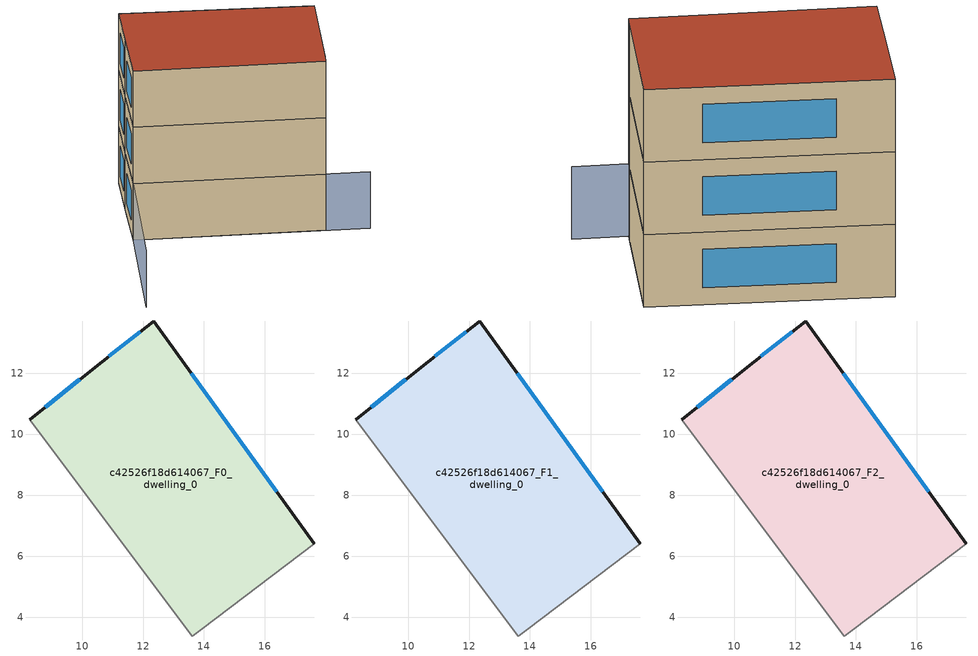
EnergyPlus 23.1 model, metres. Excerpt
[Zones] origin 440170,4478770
c42526f18d614067_F0_dwelling_0
 floor ground (EU_floor_Construction): 12.36,13.72 17.61,6.41 13.95,3.62 13.62,3.38 8.29,10.48 10.43,12.21 z0
 wall outside (EU_wall_Construction): 17.61,6.41 12.36,13.72 10.43,12.21 8.29,10.48 z0:3
 wall adiabatic (EU_wall_Construction): 8.29,10.48 13.62,3.38 13.95,3.62 17.61,6.41 z0:3
 window (EU_Window_Construction): 9.93,11.8 8.79,10.89 / 11.9,13.37 10.88,12.56 / 16.38,8.12 13.59,12.01 z0.7:2.3
c42526f18d614067_F1_dwelling_0
 floor to c42526f18d614067_F0_dwelling_0 (EU_floor_Construction): 12.36,13.72 17.61,6.41 13.95,3.62 13.62,3.38 8.29,10.48 10.43,12.21 z3
 wall outside (EU_wall_Construction): 17.61,6.41 12.36,13.72 10.43,12.21 8.29,10.48 z3:6
 wall adiabatic (EU_wall_Construction): 8.29,10.48 13.62,3.38 13.95,3.62 17.61,6.41 z3:6
 window (EU_Window_Construction): 9.93,11.8 8.79,10.89 / 11.9,13.37 10.88,12.56 / 16.38,8.12 13.59,12.01 z3.7:5.3
c42526f18d614067_F2_dwelling_0
 floor to c42526f18d614067_F1_dwelling_0 (EU_floor_Construction): 12.36,13.72 17.61,6.41 13.95,3.62 13.62,3.38 8.29,10.48 10.43,12.21 z6
 wall outside (EU_wall_Construction): 17.61,6.41 12.36,13.72 10.43,12.21 8.29,10.48 z6:9
 wall adiabatic (EU_wall_Construction): 8.29,10.48 13.62,3.38 13.95,3.62 17.61,6.41 z6:9
 window (EU_Window_Construction): 9.93,11.8 8.79,10.89 / 11.9,13.37 10.88,12.56 / 16.38,8.12 13.59,12.01 z6.7:8.3
 roof outside (EU_roof_Construction): 17.61,6.41 12.36,13.72 10.43,12.21 8.29,10.48 13.62,3.38 13.95,3.62 z9
shading: 3.45,6.84 8.29,10.48 / 8.29,10.48 14.87,1.75 z0:3
[Building]
EU S2 Campaign: North Axis=0; Terrain=City; Solar Distribution=FullExterior
[Site:Location]
Madrid: Latitude=40.5; Longitude=-3.5; Time Zone=1; Elevation=609
[SizingPeriod:WeatherFileDays]
AnnualSizingPeriod: Begin Month=1; Begin Day of Month=1; End Month=12; End Day of Month=31; Day of Week for Start Day=Monday; Use Weather File Daylight Saving Period=No; Use Weather File Rain and Snow Indicators=No
[MATERIAL]
EU_InternalMass_Material: Roughness=MediumRough; Thickness=0.1; Conductivity=1; Density=1800; Specific Heat=900; Thermal Absorptance=0.9; Solar Absorptance=0.7; Visible Absorptance=0.7
[MATERIAL:NOMASS] Roughness=MediumRough; Thermal Absorptance=0.9; Solar Absorptance=0.7; Visible Absorptance=0.7
Name | Thermal Resistance
EU_wall_NoMass | 0.419739
EU_roof_NoMass | 0.352165
EU_floor_NoMass | 0.608284
[WINDOWMATERIAL:SIMPLEGLAZINGSYSTEM]
EU_Window_SimpleGlazing: UFactor=4.8352; Solar Heat Gain Coefficient=0.85; Visible Transmittance=0.85
[CONSTRUCTION]
EU_wall_Construction: EU_wall_NoMass
EU_roof_Construction: EU_roof_NoMass
EU_floor_Construction: EU_floor_NoMass
EU_Window_Construction: EU_Window_SimpleGlazing
EU_InternalMass_Construction: EU_InternalMass_Material
[ZONE] Type=1; Multiplier=1; Ceiling Height=autocalculate; Floor Area=autocalculate; Part of Total Floor Area=Yes
Name | Volume
c42526f18d614067_F0_dwelling_0 | 137.162
c42526f18d614067_F1_dwelling_0; c42526f18d614067_F2_dwelling_0 | 137.161
[INTERNALMASS] Construction=EU_InternalMass_Construction; Surface Area=45.7205
Name | Zone or ZoneList
c42526f18d614067_F0_dwelling_0_EU_InternalMass | c42526f18d614067_F0_dwelling_0
c42526f18d614067_F1_dwelling_0_EU_InternalMass | c42526f18d614067_F1_dwelling_0
c42526f18d614067_F2_dwelling_0_EU_InternalMass | c42526f18d614067_F2_dwelling_0
[OTHEREQUIPMENT] Fuel Type=Electricity; Design Level Calculation Method=Watts/Area; Power per Zone Floor Area=1; Fraction Latent=0; Fraction Radiant=0; Fraction Lost=0; Carbon Dioxide Generation Rate=0; EndUse Subcategory=EU_Step8_InternalGains
Name | Zone or ZoneList or Space or SpaceList | Schedule
EU_Step8_InternalGain_c42526f18d614067_F0_dwelling_0_f000 | c42526f18d614067_F0_dwelling_0 | EU_Step8_GainSchedule_c42526f18d614067_F0_dwelling_0_f000
EU_Step8_InternalGain_c42526f18d614067_F1_dwelling_0_f000 | c42526f18d614067_F1_dwelling_0 | EU_Step8_GainSchedule_c42526f18d614067_F1_dwelling_0_f000
EU_Step8_InternalGain_c42526f18d614067_F2_dwelling_0_f000 | c42526f18d614067_F2_dwelling_0 | EU_Step8_GainSchedule_c42526f18d614067_F2_dwelling_0_f000
[ZONEVENTILATION:DESIGNFLOWRATE] Schedule=EU_AlwaysOn; Design Flow Rate Calculation Method=AirChanges/Hour; Air Changes per Hour=0.703302; Ventilation Type=Natural; Fan Pressure Rise=0; Fan Total Efficiency=1; Constant Term Coefficient=1; Temperature Term Coefficient=0; Velocity Term Coefficient=0; Velocity Squared Term Coefficient=0; Minimum Indoor Temperature=-100; Maximum Indoor Temperature=100; Delta Temperature=-100; Minimum Outdoor Temperature=-100; Maximum Outdoor Temperature=100; Maximum Wind Speed=40
Name | Zone or ZoneList or Space or SpaceList
EU_ConstantAir_c42526f18d614067_F0_dwelling_0 | c42526f18d614067_F0_dwelling_0
EU_ConstantAir_c42526f18d614067_F1_dwelling_0 | c42526f18d614067_F1_dwelling_0
EU_ConstantAir_c42526f18d614067_F2_dwelling_0 | c42526f18d614067_F2_dwelling_0
[HVACTEMPLATE:THERMOSTAT] Constant Heating Setpoint=20; Constant Cooling Setpoint=50
EU_HeatOnly_c42526f18d614067_F0_dwelling_0; EU_HeatOnly_c42526f18d614067_F1_dwelling_0; EU_HeatOnly_c42526f18d614067_F2_dwelling_0
[HVACTEMPLATE:ZONE:IDEALLOADSAIRSYSTEM] System Availability Schedule=EU_AlwaysOn; Maximum Heating Supply Air Temperature=50; Minimum Cooling Supply Air Temperature=13; Maximum Heating Supply Air Humidity Ratio=0.0156; Minimum Cooling Supply Air Humidity Ratio=0.0077; Heating Limit=NoLimit; Cooling Limit=NoLimit; Heating Availability Schedule=EU_AlwaysOn; Cooling Availability Schedule=EU_CoolingOff; Dehumidification Control Type=ConstantSensibleHeatRatio; Cooling Sensible Heat Ratio=0.7; Dehumidification Setpoint=60; Humidification Control Type=None; Humidification Setpoint=30; Outdoor Air Method=None; Outdoor Air Flow Rate per Person=0.00944; Outdoor Air Flow Rate per Zone Floor Area=0; Outdoor Air Flow Rate per Zone=0; Demand Controlled Ventilation Type=None; Outdoor Air Economizer Type=NoEconomizer; Heat Recovery Type=None; Sensible Heat Recovery Effectiveness=0.7; Latent Heat Recovery Effectiveness=0.65
Name | Template Thermostat
c42526f18d614067_F0_dwelling_0 | EU_HeatOnly_c42526f18d614067_F0_dwelling_0
c42526f18d614067_F1_dwelling_0 | EU_HeatOnly_c42526f18d614067_F1_dwelling_0
c42526f18d614067_F2_dwelling_0 | EU_HeatOnly_c42526f18d614067_F2_dwelling_0
[SIZING:ZONE] Zone Cooling Design Supply Air Temperature Input Method=SupplyAirTemperature; Zone Cooling Design Supply Air Temperature=13; Zone Heating Design Supply Air Temperature Input Method=SupplyAirTemperature; Zone Heating Design Supply Air Temperature=50; Zone Cooling Design Supply Air Humidity Ratio=0.008; Zone Heating Design Supply Air Humidity Ratio=0.008; Cooling Design Air Flow Method=DesignDay; Cooling Design Air Flow Rate=0; Cooling Minimum Air Flow per Zone Floor Area=0.000762; Cooling Minimum Air Flow=0; Cooling Minimum Air Flow Fraction=0.2; Heating Design Air Flow Method=DesignDay; Heating Design Air Flow Rate=0; Heating Maximum Air Flow per Zone Floor Area=0.002032; Heating Maximum Air Flow=0.141576; Heating Maximum Air Flow Fraction=0.3; Account for Dedicated Outdoor Air System=No; Dedicated Outdoor Air System Control Strategy=NeutralSupplyAir; Dedicated Outdoor Air Low Setpoint Temperature for Design=autosize; Dedicated Outdoor Air High Setpoint Temperature for Design=autosize; Zone Load Sizing Method=Sensible Load Only No Latent Load; Zone Latent Cooling Design Supply Air Humidity Ratio Input Method=HumidityRatioDifference; Zone Cooling Design Supply Air Humidity Ratio Difference=0.005; Zone Latent Heating Design Supply Air Humidity Ratio Input Method=HumidityRatioDifference; Zone Humidification Design Supply Air Humidity Ratio Difference=0.005
c42526f18d614067_F0_dwelling_0; c42526f18d614067_F1_dwelling_0; c42526f18d614067_F2_dwelling_0
[SCHEDULE:CONSTANT]
Name | Hourly Value
EU_AlwaysOn | 1
EU_CoolingOff | 0
[SCHEDULE:FILE] Column Number=1; Rows to Skip at Top=0; Number of Hours of Data=8760; Column Separator=Comma; Interpolate to Timestep=No; Minutes per Item=60; Adjust Schedule for Daylight Savings=Yes
Name | File
EU_Step8_GainSchedule_c42526f18d614067_F0_dwelling_0_f000 | ../../schedules/c42526f18d614067/c42526f18d614067_F0_dwelling_0_f000_gain.csv
EU_Step8_GainSchedule_c42526f18d614067_F1_dwelling_0_f000 | ../../schedules/c42526f18d614067/c42526f18d614067_F1_dwelling_0_f000_gain.csv
EU_Step8_GainSchedule_c42526f18d614067_F2_dwelling_0_f000 | ../../schedules/c42526f18d614067/c42526f18d614067_F2_dwelling_0_f000_gain.csv
